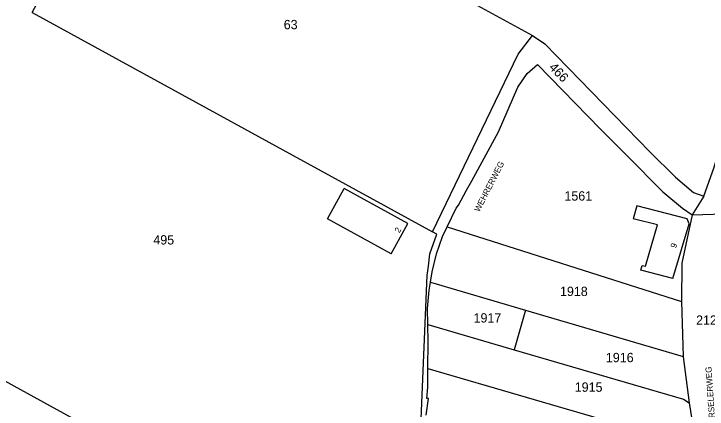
# Model space of a CAD drawing. Extents: x 191922 to 199923, y 328959 to 333350.
# Drawn here: x 193712.3 to 193912.9, y 332698.1 to 332812.5 of the extents above; entities that cross this region are included whole.
import ezdxf

# ---------------------------------------------------------------- set-up
doc = ezdxf.new("R2010")
doc.units = 0
for name, color, linetype in [('bestemmingsplangebied', 7, 'Continuous'), ('enkelbestemming', 7, 'Continuous'), ('Level 14', 7, 'Continuous'), ('Level 6', 7, 'Continuous'), ('maatvoering - maximum aantal wooneenheden', 7, 'Continuous'), ('Maatvoering_symbolen', 7, 'Continuous'), ('recreatiewoning', 7, 'Continuous')]:
    doc.layers.add(name, color=color, linetype=linetype)

msp = doc.modelspace()

# ---------------------------------------------------------------- linework, layer by layer
at = {"layer": 'bestemmingsplangebied'}
for p, q in [((193837.65, 332750.82), (193840.27, 332756.23)), ((193837.65, 332750.82), (193840.27, 332756.23)), ((193840.27, 332756.23), (193840.96, 332757.17)), ((193840.27, 332756.23), (193840.96, 332757.17)), ((193908.62, 332754.32), (193921.2, 332754.7)), ((193908.62, 332754.32), (193921.2, 332754.7)), ((193836.34, 332748.09), (193837.65, 332750.82)), ((193836.34, 332748.09), (193837.65, 332750.82)), ((193834.63, 332743.01), (193836.34, 332748.09)), ((193834.63, 332743.01), (193836.34, 332748.09)), ((193832.46, 332732.52), (193832.86, 332734.89)), ((193832.46, 332732.52), (193832.86, 332734.89)), ((193831.64, 332696.3), (193832.28, 332701.12)), ((193831.64, 332696.3), (193832.28, 332701.12)), ((193832.28, 332701.12), (193831.82, 332701.18)), ((193832.28, 332701.12), (193831.82, 332701.18))]:
    msp.add_line(p, q, dxfattribs=at)
for points in [[(193840.96, 332757.17), (193843.26, 332761.45), (193844.87, 332764.15), (193852.58, 332778.32), (193858.16, 332791.33), (193860.88, 332795.22), (193863.85, 332797.85)], [(193840.96, 332757.17), (193843.26, 332761.45), (193844.87, 332764.15), (193852.58, 332778.32), (193858.16, 332791.33), (193860.88, 332795.22), (193863.85, 332797.85)], [(193863.85, 332797.85), (193882.04, 332779.1), (193889.61, 332771.62), (193900.14, 332760.99), (193905.78, 332756.23), (193908.62, 332754.32)], [(193863.85, 332797.85), (193882.04, 332779.1), (193889.61, 332771.62), (193900.14, 332760.99), (193905.78, 332756.23), (193908.62, 332754.32)], [(193832.86, 332734.89), (193833.34, 332737.81), (193834.63, 332743.01)], [(193832.86, 332734.89), (193833.34, 332737.81), (193834.63, 332743.01)], [(193832.1, 332722.61), (193832.01, 332727.19), (193832.46, 332732.52)], [(193832.1, 332722.61), (193832.01, 332727.19), (193832.46, 332732.52)], [(193832.13, 332709.87), (193832.19, 332717.6), (193832.1, 332722.61)], [(193832.13, 332709.87), (193832.19, 332717.6), (193832.1, 332722.61)], [(193831.82, 332701.18), (193832.09, 332704.47), (193832.13, 332709.87)], [(193831.82, 332701.18), (193832.09, 332704.47), (193832.13, 332709.87)]]:
    msp.add_lwpolyline(points, dxfattribs=at)
at = {"layer": 'Level 6'}
for p, q in [((193717.55, 332812.91), (193833.41, 332749.41)), ((193858.28, 332800.88), (193862.34, 332806.26)), ((193833.41, 332749.41), (193858.28, 332800.88)), ((193911.94, 332759.78), (193908.62, 332754.32)), ((193837.65, 332750.82), (193905.52, 332729.22)), ((193832.86, 332734.89), (193860.34, 332726.75)), ((193905.52, 332729.22), (193905.95, 332713.32)), ((193860.34, 332726.75), (193857.05, 332715.25)), ((193860.34, 332726.75), (193905.95, 332713.32)), ((193832.1, 332722.61), (193857.05, 332715.25)), ((193693.45, 332715.1), (193787.81, 332663.52)), ((193905.95, 332713.22), (193905.95, 332713.32)), ((193905.95, 332713.22), (193907.72, 332699.88)), ((193832.13, 332709.87), (193909.68, 332687.29)), ((193907.72, 332699.88), (193909.68, 332687.29))]:
    msp.add_line(p, q, dxfattribs=at)
for points in [[(193911.94, 332759.78), (193914.99, 332768.14), (193934.73, 332835.82), (193942.82, 332859.76), (193950.74, 332892.58), (193956.44, 332923.59)], [(193717.55, 332812.91), (193747.79, 332868.89), (193862.34, 332806.26)], [(193862.34, 332806.26), (193865.95, 332803.87), (193896.31, 332772.62), (193903.73, 332765.28), (193908.94, 332760.82), (193911.94, 332759.78)], [(193908.62, 332754.32), (193905.62, 332740.3), (193905.52, 332729.22)], [(193832.7, 332743), (193834.66, 332748.72), (193833.41, 332749.41)], [(193819.84, 332669.43), (193825.95, 332682.73), (193830.21, 332695.29), (193831.86, 332736.77), (193832.26, 332739.44), (193832.7, 332743)], [(193857.05, 332715.25), (193906.07, 332700.93), (193907.72, 332699.88)]]:
    msp.add_lwpolyline(points, dxfattribs=at)
at = {"layer": 'recreatiewoning'}
for points in [[(193821.45, 332743.09), (193803.06, 332753.22), (193807.86, 332761.93)], [(193821.45, 332743.09), (193826.26, 332751.83), (193807.86, 332761.93)], [(193902.99, 332735.93), (193907.77, 332751.74), (193907.1, 332753.16), (193892.56, 332756.98), (193891.56, 332753.16)], [(193902.99, 332735.93), (193893.77, 332738.32), (193894.15, 332739.67), (193895.07, 332739.43), (193898.56, 332751.43), (193891.56, 332753.16)]]:
    msp.add_lwpolyline(points, dxfattribs=at)

# ---------------------------------------------------------------- texts
at = {"layer": 'enkelbestemming'}
for s, p in [('63', (193790.39, 332808.06)), ('1561', (193871.62, 332758.46)), ('495', (193752.65, 332745.75)), ('1918', (193870.34, 332730.83)), ('1917', (193845.33, 332723.16)), ('2126', (193909.73, 332722.51)), ('1916', (193883.62, 332711.68)), ('1915', (193874.61, 332703.11))]:
    msp.add_text(s, height=2.7, rotation=0, dxfattribs=at).set_placement(p)
at = {"layer": 'Level 14'}
msp.add_text('466', height=2.7, rotation=313.6226, dxfattribs=at).set_placement((193866.96, 332796.85))
at = {"layer": 'maatvoering - maximum aantal wooneenheden'}
for s, rotation, p in [('2', 61.1515, (193823.88, 332748.96)), ('9', 73.1965, (193903.93, 332744.58))]:
    msp.add_text(s, height=1.75, rotation=rotation, dxfattribs=at).set_placement(p)
at = {"layer": 'Maatvoering_symbolen'}
for s, rotation, p in [('WEHRERWEG', 62.8451, (193846.98, 332755.04)), ('SUSTERSELERWEG', 93.9018, (193915.7, 332687.78))]:
    msp.add_text(s, height=1.75, rotation=rotation, dxfattribs=at).set_placement(p)

doc.saveas('drawing.dxf')
